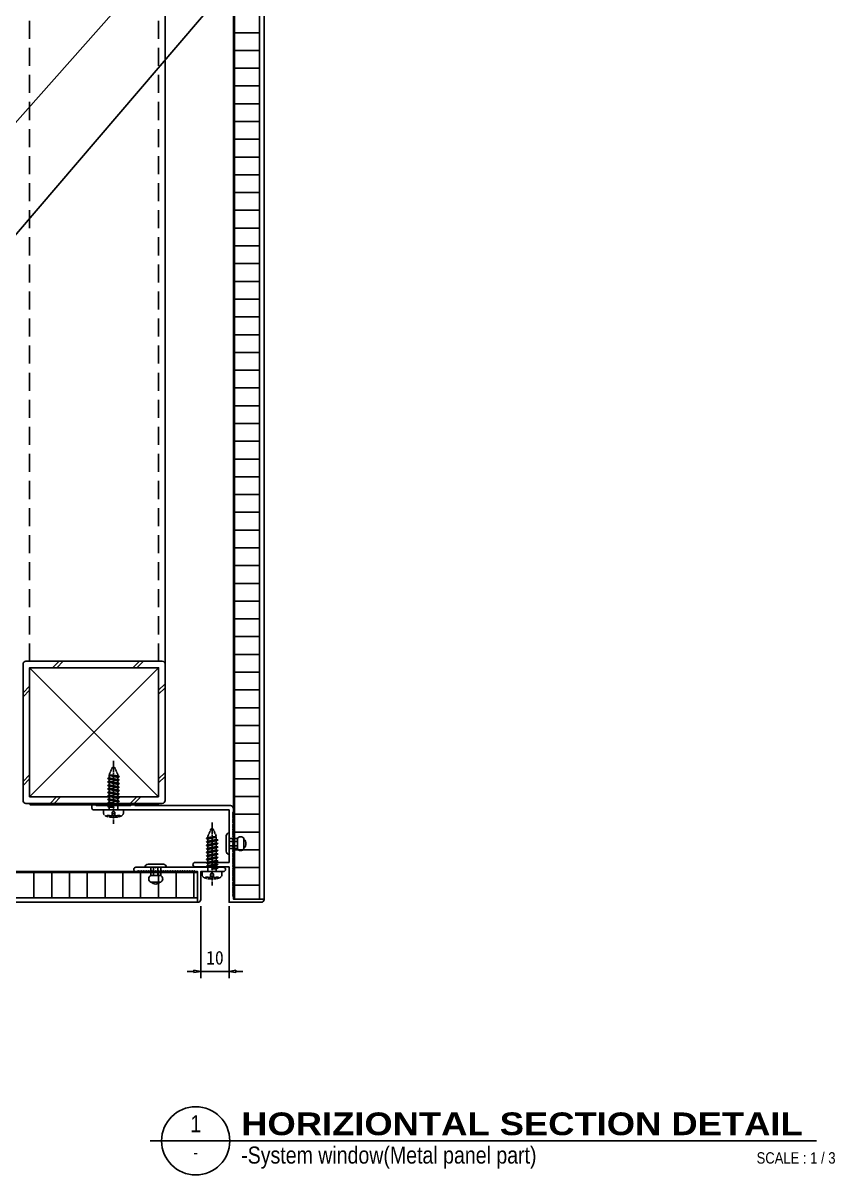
# Model space of a CAD drawing. Header units: millimetres. Extents: x 2352 to 12473, y 635 to 7997.
# Drawn here: x 3793.6 to 4079.3, y 635.4 to 1040.7 of the extents above; entities that cross this region are included whole.
import ezdxf
from ezdxf.enums import TextEntityAlignment as Align

# ---------------------------------------------------------------- set-up
doc = ezdxf.new("R2010")
doc.units = ezdxf.units.MM
for name, pattern in [('CENTER', [2, 1.25, -0.25, 0.25, -0.25]), ('CENTER2', [1.125, 0.75, -0.125, 0.125, -0.125]), ('HIDDEN', [9.525, 6.35, -3.175])]:
    doc.linetypes.add(name, pattern=pattern)
doc.layers.get('Defpoints').update_dxf_attribs({"color": 187})
for name, color, linetype in [('.1 clip', 4, 'Continuous'), ('1', 1, 'Continuous'), ('AA-DWXM-GLAZ', 4, 'Continuous'), ('AA-FLXK-PATT', 9, 'Continuous'), ('AC-DIMS-치수', 4, 'Continuous'), ('AC-SYMB-심벌 타이틀블록', 7, 'Continuous'), ('AC-TEXT-문자', 3, 'Continuous'), ('Bolt', 1, 'Continuous'), ('CEN1', 1, 'CENTER2'), ('DIMENSIONS', 7, 'Continuous'), ('HAT', 5, 'Continuous'), ('HATCH', 8, 'Continuous'), ("ST'L PIPE", 2, 'Continuous'), ('WALL', 3, 'Continuous'), ('Welding', 1, 'Continuous')]:
    doc.layers.add(name, color=color, linetype=linetype)
doc.styles.add('Arial', font='ARIALN.TTF')
doc.styles.add('Arial Black', font='')
doc.styles.add('돋움체', font='')
doc.styles.get('Arial Black').set_extended_font_data('Arial Black')
doc.styles.get('돋움체').set_extended_font_data('DotumChe')
doc.dimstyles.new('Iljin', dxfattribs={"dimscale": 0.8, "dimtxt": 2, "dimasz": 1, "dimexe": 1, "dimexo": 1, "dimgap": 1, "dimtad": 1, "dimdec": 1, "dimdsep": 46, "dimtxsty": '돋움체', "dimblk": 'CLOSEDBLANK', "dimcen": 1, "dimclrd": 8, "dimclre": 8, "dimclrt": 2, "dimadec": 1, "dimazin": 2, "dimtfac": 1, "dimtdec": 1, "dimtix": 1, "dimtmove": 0, "dimatfit": 3, "dimldrblk": 'CLOSEDBLANK', "dimfxl": 1, "dimlwd": -1, "dimlwe": -1, "dimarcsym": 0})
doc.dimstyles.new('Iljin 3', dxfattribs={"dimscale": 2.4, "dimtxt": 2, "dimasz": 1, "dimexe": 1, "dimexo": 1, "dimgap": 1, "dimtad": 1, "dimdec": 1, "dimdsep": 46, "dimtxsty": '돋움체', "dimblk": 'CLOSEDBLANK', "dimcen": 1, "dimclrd": 8, "dimclre": 8, "dimclrt": 2, "dimadec": 1, "dimazin": 2, "dimtfac": 1, "dimtdec": 1, "dimtix": 1, "dimtmove": 0, "dimatfit": 3, "dimldrblk": 'CLOSEDBLANK', "dimfxl": 1, "dimlwd": -1, "dimlwe": -1, "dimarcsym": 0})

# ---------------------------------------------------------------- blocks, each defined once
blk = doc.blocks.new('_ClosedBlank')
at = {"color": 0, "linetype": 'ByBlock', "lineweight": -2}
for p, q in [((-1, 0.17), (0, 0)), ((-1, 0.17), (-1, -0.17)), ((0, 0), (-1, -0.17))]:
    blk.add_line(p, q, dxfattribs=at)
blk = doc.blocks.new('Z$W@#1B9F58AF')
at = {"layer": 'Bolt', "linetype": 'Continuous', "ltscale": 3}
for p, q in [((0, 5.91), (7.5, 5.91)), ((2, 3.01), (5.5, 3.01))]:
    blk.add_line(p, q, dxfattribs=at)
at = {"layer": 'Bolt'}
for p, q in [((6.45, 6.96), (1.05, 6.96)), ((2, 3.01), (2, 5.91)), ((3, 3.01), (3, 5.91)), ((4.5, 3.01), (4.5, 5.91)), ((5.5, 3.01), (5.5, 5.91)), ((5.5, 0.7, 0), (2, 0.7, 0))]:
    blk.add_line(p, q, dxfattribs=at)
for centre, radius, start, end in [((1.05, 5.91), 1.05, 90, 180), ((6.45, 5.91), 1.05, 0, 90), ((2.6, 1.86), 1.3, 117.3471, 242.6529), ((3.75, 2.2, 0), 2.2, 223.0029, 316.9971), ((4.9, 1.86), 1.3, 297.3471, 62.6529)]:
    blk.add_arc(centre, radius, start, end, dxfattribs=at)
blk = doc.blocks.new('A$C1DE33167')
at = {"layer": 'HATCH'}
for p, q in [((-20.45, -13.94), (24.95, 31.46)), ((-20.45, 31.46), (24.95, -13.94))]:
    blk.add_line(p, q, dxfattribs=at)
at = {"layer": "ST'L PIPE", "color": 1}
for p, q in [((-12.33, 31.46), (-10.03, 33.76)), ((-10.91, 31.46), (-8.61, 33.76)), ((15.87, 31.46), (18.17, 33.76)), ((17.29, 31.46), (19.59, 33.76)), ((-22.75, 22.65), (-20.45, 24.95)), ((-22.75, 21.23), (-20.45, 23.53)), ((-22.75, -8.55), (-20.45, -6.25)), ((-22.75, -9.97), (-20.45, -7.67)), ((-13.23, -16.24), (-10.93, -13.94)), ((-11.81, -16.24), (-9.51, -13.94)), ((14.97, -16.24), (17.27, -13.94)), ((16.39, -16.24), (18.69, -13.94))]:
    blk.add_line(p, q, dxfattribs=at)
at = {"layer": "ST'L PIPE"}
blk.add_lwpolyline([(26.25, -16.24), (-21.75, -16.24, -0.414214), (-22.75, -15.24), (-22.75, 32.76, -0.414214), (-21.75, 33.76), (26.25, 33.76, -0.414214), (27.25, 32.76), (27.25, -15.24, -0.414214)], format="xyb", close=True, dxfattribs=at)
blk.add_lwpolyline([(24.95, -13.94), (-20.45, -13.94), (-20.45, 31.46), (24.95, 31.46)], close=True, dxfattribs=at)
at = {"layer": 'Welding'}
for p, q in [((24.95, 23.55), (27.25, 25.85)), ((24.95, 22.13), (27.25, 24.43)), ((24.95, -7.65), (27.25, -5.35)), ((24.95, -9.07), (27.25, -6.77))]:
    blk.add_line(p, q, dxfattribs=at)
blk = doc.blocks.new('A$C1041300C')
at = {"layer": 'CEN1', "linetype": 'CENTER'}
blk.add_line((3.5, 0), (3.5, 22.15), dxfattribs=at)
at = {"layer": 'CEN1'}
for p, q in [((2, 17.38), (3.12, 19.75)), ((2, 16.2), (2, 17.38)), ((2, 17.12), (3.54, 17.12)), ((5, 17.38), (3.88, 19.75)), ((5, 16.82), (5, 17.38)), ((5, 15.58), (5, 16.32)), ((2, 14.97), (2, 15.7)), ((2, 13.74), (2, 14.47)), ((2, 12.5), (2, 13.24)), ((5, 14.35), (5, 15.08)), ((5, 13.12), (5, 13.85)), ((5, 11.88), (5, 12.62)), ((2, 11.27), (2, 12)), ((2, 10.04), (2, 10.77)), ((2, 8.81), (2, 9.54)), ((2, 7.57), (2, 8.31)), ((5, 10.65), (5, 11.38)), ((5, 9.42), (5, 10.15)), ((5, 8.18), (5, 8.92)), ((7, 4.88), (0, 4.88)), ((0, 4.88), (0, 3.88)), ((2, 6.34), (2, 7.07)), ((2, 4.88), (2, 5.84)), ((5, 6.95), (5, 7.68)), ((5, 4.88), (5, 6.45)), ((7, 3.88), (7, 4.88))]:
    blk.add_line(p, q, dxfattribs=at)
at = {"layer": 'CEN1', "linetype": 'Continuous'}
for p, q in [((5.49, 16.52), (2, 17.12)), ((5, 16.32), (2, 16.94)), ((5.48, 16.62), (2.25, 17.12)), ((5, 16.82), (3.54, 17.12)), ((5.48, 16.62), (5, 16.82)), ((5.49, 16.52), (5, 16.32)), ((5.49, 15.28), (1.5, 15.94)), ((5.49, 14.05), (1.5, 14.7)), ((5.49, 12.82), (1.5, 13.47)), ((5.49, 11.58), (1.5, 12.24)), ((1.51, 16), (2, 16.2)), ((1.51, 14.77), (2, 14.97)), ((1.51, 13.54), (2, 13.74)), ((1.51, 12.3), (2, 12.5)), ((1.52, 15.9), (2, 15.7)), ((1.52, 14.66), (2, 14.47)), ((1.52, 13.43), (2, 13.24)), ((1.52, 12.2), (2, 12)), ((5.48, 15.39), (1.56, 16.03)), ((5.48, 14.15), (1.56, 14.8)), ((5.48, 12.92), (1.56, 13.57)), ((5.48, 11.69), (1.56, 12.33)), ((5, 15.58), (2, 16.2)), ((5, 15.08), (2, 15.7)), ((5, 14.35), (2, 14.97)), ((5, 13.85), (2, 14.47)), ((5, 13.12), (2, 13.74)), ((5, 12.62), (2, 13.24)), ((5, 11.88), (2, 12.5)), ((5.48, 15.39), (5, 15.58)), ((5.49, 15.28), (5, 15.08)), ((5.48, 14.15), (5, 14.35)), ((5.49, 14.05), (5, 13.85)), ((5.48, 12.92), (5, 13.12)), ((5.49, 12.82), (5, 12.62)), ((5.49, 10.35), (1.5, 11)), ((5.49, 9.12), (1.5, 9.77)), ((5.49, 7.88), (1.5, 8.54)), ((1.51, 11.07), (2, 11.27)), ((1.51, 9.84), (2, 10.04)), ((1.51, 8.61), (2, 8.81)), ((1.52, 10.97), (2, 10.77)), ((1.52, 9.73), (2, 9.54)), ((1.52, 8.5), (2, 8.31)), ((5.48, 10.46), (1.56, 11.1)), ((5.48, 9.22), (1.56, 9.87)), ((5.48, 7.99), (1.56, 8.63)), ((5, 11.38), (2, 12)), ((5, 10.65), (2, 11.27)), ((5, 10.15), (2, 10.77)), ((5, 9.42), (2, 10.04)), ((5, 8.92), (2, 9.54)), ((5, 8.18), (2, 8.81)), ((5, 7.68), (2, 8.31)), ((5.48, 11.69), (5, 11.88)), ((5.49, 11.58), (5, 11.38)), ((5.48, 10.46), (5, 10.65)), ((5.49, 10.35), (5, 10.15)), ((5.48, 9.22), (5, 9.42)), ((5.49, 9.12), (5, 8.92)), ((5.48, 7.99), (5, 8.18)), ((5.49, 6.65), (1.5, 7.31)), ((3.55, 5.74), (1.5, 6.07)), ((1.51, 7.37), (2, 7.57)), ((1.51, 6.14), (2, 6.34)), ((1.52, 7.27), (2, 7.07)), ((1.52, 6.03), (2, 5.84)), ((5.48, 6.76), (1.56, 7.4)), ((3.57, 5.84), (1.56, 6.17)), ((5, 6.95), (2, 7.57)), ((5, 6.45), (2, 7.07)), ((3.57, 5.84), (2, 6.34)), ((3.55, 5.74), (2, 5.84)), ((5.49, 7.88), (5, 7.68)), ((5.48, 6.76), (5, 6.95)), ((5.49, 6.65), (5, 6.45))]:
    blk.add_line(p, q, dxfattribs=at)
at = {"layer": 'CEN1'}
blk.add_lwpolyline([(0.95, 2.63), (1.18, 2.83), (1.43, 2.93), (1.7, 2.94), (1.97, 2.91), (2.24, 2.84), (2.48, 2.78), (2.69, 2.73), (2.84, 2.73), (2.94, 2.79), (2.99, 2.9), (3.01, 3.06), (3.01, 3.25), (2.99, 3.46), (2.98, 3.66), (2.99, 3.86), (3.03, 4.03), (3.11, 4.17), (3.22, 4.26), (3.35, 4.32), (3.5, 4.34), (3.65, 4.32), (3.78, 4.26), (3.89, 4.17), (3.97, 4.03), (4.01, 3.86), (4.02, 3.66), (4.01, 3.46), (3.99, 3.25), (3.99, 3.06), (4.01, 2.9), (4.06, 2.79), (4.16, 2.73), (4.31, 2.73), (4.52, 2.78), (4.76, 2.84), (5.03, 2.91), (5.3, 2.94), (5.57, 2.93), (5.82, 2.83), (6.05, 2.63)], dxfattribs=at)
at = {"layer": 'CEN1', "linetype": 'Continuous'}
for centre, radius, start, end in [((3.5, 19.48), 0.46, 35.1627, 144.8373), ((5.41, 16.56), 0.0925, 330.0754, 40.1339), ((1.59, 15.96), 0.0925, 150.0754, 220.1339), ((1.59, 14.72), 0.0925, 150.0754, 220.1339), ((1.59, 13.49), 0.0925, 150.0754, 220.1339), ((1.59, 12.26), 0.0925, 150.0754, 220.1339), ((5.41, 15.33), 0.0925, 330.0754, 40.1339), ((5.41, 14.09), 0.0925, 330.0754, 40.1339), ((5.41, 12.86), 0.0925, 330.0754, 40.1339), ((1.59, 11.03), 0.0925, 150.0754, 220.1339), ((1.59, 9.79), 0.0925, 150.0754, 220.1339), ((1.59, 8.56), 0.0925, 150.0754, 220.1339), ((5.41, 11.63), 0.0925, 330.0754, 40.1339), ((5.41, 10.4), 0.0925, 330.0754, 40.1339), ((5.41, 9.16), 0.0925, 330.0754, 40.1339), ((1.59, 7.33), 0.0925, 150.0754, 220.1339), ((1.59, 6.09), 0.0925, 150.0754, 220.1339), ((3.53, 5.79), 0.0602, 290.6851, 49.2729), ((5.41, 7.93), 0.0925, 330.0754, 40.1339), ((5.41, 6.7), 0.0925, 330.0754, 40.1339)]:
    blk.add_arc(centre, radius, start, end, dxfattribs=at)
at = {"layer": 'CEN1'}
for centre, radius, start, end in [((1.3, 3.88), 1.3, 180.0233, 254.4114), ((3.5, 11.64), 9.36, 254.205, 285.795), ((5.7, 3.88), 1.3, 285.5886, 359.9767)]:
    blk.add_arc(centre, radius, start, end, dxfattribs=at)
blk = doc.blocks.new('111')
at = {"color": 8, "linetype": 'HIDDEN'}
blk.add_line((1764.31, -990.89), (1764.31, -1003.67), dxfattribs=at)
at = {"layer": 'WALL', "lineweight": 30, "ltscale": 6, "rotation": 180}
blk.add_blockref('A$C1041300C', (1767.81, -981.51), dxfattribs=at)
blk = doc.blocks.new('*D90')
at = {"layer": 'Defpoints', "color": 0, "transparency": 16777216}
for p in [(3856.15, 732.33), (3866.15, 732.33), (3866.15, 706.97)]:
    blk.add_point(p, dxfattribs=at)
at = {"layer": 'DIMENSIONS', "color": 8, "transparency": 16777216}
for p, q in [((3856.15, 729.93), (3856.15, 704.57)), ((3866.15, 729.93), (3866.15, 704.57)), ((3853.75, 706.97), (3851.35, 706.97)), ((3856.15, 706.97), (3866.15, 706.97)), ((3868.55, 706.97), (3870.95, 706.97))]:
    blk.add_line(p, q, dxfattribs=at)
at = {"layer": 'DIMENSIONS', "color": 8, "transparency": 16777216, "xscale": 2.4, "yscale": 2.4, "zscale": 2.4}
blk.add_blockref('_ClosedBlank', (3856.15, 706.97), dxfattribs=at)
at = {"layer": 'DIMENSIONS', "color": 8, "transparency": 16777216, "xscale": 2.4, "yscale": 2.4, "zscale": 2.4, "rotation": 180}
blk.add_blockref('_ClosedBlank', (3866.15, 706.97), dxfattribs=at)
at = {"layer": 'DIMENSIONS', "color": 2, "transparency": 16777216, "insert": (3861.15, 711.77), "char_height": 4.8, "attachment_point": 5, "style": '돋움체'}
blk.add_mtext('10', dxfattribs=at)

msp = doc.modelspace()

# ---------------------------------------------------------------- hatches: boundary and pattern name
at = {"layer": '1'}
h = msp.add_hatch(dxfattribs=at)
h.set_pattern_fill('ANSI37', color=8, scale=0.3, angle=90)
h.set_pattern_definition([(135, (872.4978, -1051.2045), (-0.6735192, -0.6735192), []), (225, (872.4978, -1051.2045), (0.6735192, -0.6735192), [])])
h.paths.add_polyline_path([(3841.15, 766.13), (3796.15, 766.13), (3796.15, 765.63), (3841.15, 765.63)])

# ---------------------------------------------------------------- linework, layer by layer
at = {"layer": '.1 clip', "color": 3, "ltscale": 0.8}
for points in [[(3818.15, 765.63, 0.414214), (3817.9, 765.38), (3817.9, 764.33, 0.414214), (3818.4, 763.83), (3825.16, 763.83), (3825.46, 764.13), (3825.76, 763.83), (3866.15, 763.83), (3866.15, 752.13), (3866.35, 751.93), (3866.15, 751.73), (3866.15, 745.33), (3854.15, 745.33, 1), (3854.15, 743.83), (3866.15, 743.83)], [(3833.03, 765.33), (3833.03, 765.38, 0.414214), (3832.78, 765.63), (3831.78, 765.63, 0.414214), (3831.53, 765.38), (3831.53, 765.33), (3819.4, 765.33), (3819.4, 765.38, 0.414214), (3819.15, 765.63), (3818.15, 765.63)], [(3867.65, 764.33, 0.414214), (3866.65, 765.33), (3833.03, 765.33)], [(3866.15, 743.83), (3866.15, 731.33), (3877.45, 731.33, 0.414214), (3878.45, 732.33), (3878.45, 732.43), (3867.65, 732.43), (3867.65, 733.23), (3867.35, 733.53), (3867.65, 733.83), (3867.35, 734.13), (3867.65, 734.43), (3867.35, 734.73), (3867.65, 735.03), (3867.35, 735.33), (3867.65, 735.63), (3867.35, 735.93), (3867.65, 736.23), (3867.35, 736.53), (3867.65, 736.83), (3867.35, 737.13), (3867.65, 737.43), (3867.35, 737.73), (3867.65, 738.03), (3867.35, 738.33), (3867.65, 738.63), (3867.35, 738.93), (3867.65, 739.23), (3867.35, 739.53), (3867.65, 739.83), (3867.35, 740.13), (3867.65, 740.43), (3867.35, 740.73), (3867.65, 741.03), (3867.35, 741.33), (3867.65, 741.63), (3867.35, 741.93), (3867.65, 742.23), (3867.35, 742.53), (3867.65, 742.83), (3867.35, 743.13), (3867.65, 743.43), (3867.35, 743.73), (3867.65, 744.03), (3867.35, 744.33), (3867.65, 744.63), (3867.35, 744.93), (3867.65, 745.23), (3867.35, 745.53), (3867.65, 745.83), (3867.35, 746.13), (3867.65, 746.43), (3867.35, 746.73), (3867.65, 747.03), (3867.35, 747.33), (3867.65, 747.63), (3867.35, 747.93), (3867.65, 748.23), (3867.35, 748.53), (3867.65, 748.83), (3867.35, 749.13), (3867.65, 749.43), (3867.35, 749.73), (3867.65, 750.03), (3867.35, 750.33), (3867.65, 750.63), (3867.35, 750.93), (3867.65, 751.23), (3867.35, 751.53), (3867.65, 751.83), (3867.35, 752.13), (3867.65, 752.43), (3867.35, 752.73), (3867.65, 753.03), (3867.35, 753.33), (3867.65, 753.63), (3867.35, 753.93), (3867.65, 754.23), (3867.35, 754.53), (3867.65, 754.83), (3867.35, 755.13), (3867.65, 755.43), (3867.35, 755.73), (3867.65, 756.03), (3867.35, 756.33), (3867.65, 756.63), (3867.35, 756.93), (3867.65, 757.23), (3867.35, 757.53), (3867.65, 757.83), (3867.35, 758.13), (3867.65, 758.43), (3867.35, 758.73), (3867.65, 759.03), (3867.35, 759.33), (3867.65, 759.63), (3867.35, 759.93), (3867.65, 760.23), (3867.35, 760.53), (3867.65, 760.83), (3867.35, 761.13), (3867.65, 761.43), (3867.35, 761.73), (3867.65, 762.03), (3867.35, 762.33), (3867.65, 762.63), (3867.35, 762.93), (3867.65, 763.23), (3867.65, 764.83)]]:
    msp.add_lwpolyline(points, format="xyb", dxfattribs=at)
msp.add_lwpolyline([(3856.15, 732.33), (3856.15, 742.13), (3864.15, 742.13, 1), (3864.15, 743.63), (3840.55, 743.63), (3840.34, 743.43), (3840.15, 743.63), (3833.35, 743.63, 1), (3833.35, 742.13), (3833.85, 742.13), (3834.15, 742.43), (3834.45, 742.13), (3834.75, 742.43), (3835.05, 742.13), (3835.35, 742.43), (3835.65, 742.13), (3835.95, 742.43), (3836.25, 742.13), (3836.55, 742.43), (3836.85, 742.13), (3837.15, 742.43), (3837.45, 742.13), (3837.75, 742.43), (3838.05, 742.13), (3838.35, 742.43), (3838.65, 742.13), (3838.95, 742.43), (3839.25, 742.13), (3839.55, 742.43), (3839.85, 742.13), (3840.15, 742.43), (3840.45, 742.13), (3840.75, 742.43), (3841.05, 742.13), (3841.35, 742.43), (3841.65, 742.13), (3841.95, 742.43), (3842.25, 742.13), (3842.55, 742.43), (3842.85, 742.13), (3843.15, 742.43), (3843.45, 742.13), (3843.75, 742.43), (3844.05, 742.13), (3844.35, 742.43), (3844.65, 742.13), (3844.95, 742.43), (3845.25, 742.13), (3845.55, 742.43), (3845.85, 742.13), (3846.15, 742.43), (3846.45, 742.13), (3846.75, 742.43), (3847.05, 742.13), (3847.35, 742.43), (3847.65, 742.13), (3847.95, 742.43), (3848.25, 742.13), (3848.55, 742.43), (3848.85, 742.13), (3849.15, 742.43), (3849.45, 742.13), (3849.75, 742.43), (3850.05, 742.13), (3850.35, 742.43), (3850.65, 742.13), (3850.95, 742.43), (3851.25, 742.13), (3851.55, 742.43), (3851.85, 742.13), (3852.15, 742.43), (3852.45, 742.13), (3852.75, 742.43), (3853.05, 742.13), (3853.35, 742.43), (3853.65, 742.13), (3853.95, 742.43), (3854.25, 742.13), (3855.05, 742.13), (3855.05, 731.33), (3855.15, 731.33, 0.414214)], format="xyb", close=True, dxfattribs=at)
at = {"color": 8}
msp.add_lwpolyline([(3841.15, 766.13), (3841.15, 765.63), (3796.15, 765.63), (3796.15, 766.13)], close=True, dxfattribs=at)
at = {"layer": 'AA-DWXM-GLAZ'}
for p, q in [((3867.65, 732.43), (3867.65, 1442.35)), ((3352.89, 742.13), (3855.05, 742.13))]:
    msp.add_line(p, q, dxfattribs=at)
for points in [[(3876.85, 732.43), (3876.85, 1442.35)], [(3878.45, 1442.35), (3878.45, 732.43)], [(3352.89, 732.93), (3855.05, 732.93)], [(3855.05, 731.33), (3352.89, 731.33)]]:
    msp.add_lwpolyline(points, dxfattribs=at)
at = {"layer": 'AA-FLXK-PATT'}
for p, q in [((3868, 732.43), (3868, 1442.35)), ((3876.85, 1037.28), (3868, 1037.28)), ((3876.85, 1031.03), (3868, 1031.03)), ((3876.85, 1024.78), (3868, 1024.78)), ((3876.85, 1018.53), (3868, 1018.53)), ((3876.85, 1012.28), (3868, 1012.28)), ((3876.85, 1006.03), (3868, 1006.03)), ((3876.85, 999.78), (3868, 999.78)), ((3876.85, 993.53), (3868, 993.53)), ((3876.85, 987.28), (3868, 987.28)), ((3876.85, 981.03), (3868, 981.03)), ((3876.85, 974.78), (3868, 974.78)), ((3876.85, 968.53), (3868, 968.53)), ((3876.85, 962.28), (3868, 962.28)), ((3876.85, 956.03), (3868, 956.03)), ((3876.85, 949.78), (3868, 949.78)), ((3876.85, 943.53), (3868, 943.53)), ((3876.85, 937.28), (3868, 937.28)), ((3876.85, 931.03), (3868, 931.03)), ((3876.85, 924.78), (3868, 924.78)), ((3876.85, 918.53), (3868, 918.53)), ((3876.85, 912.28), (3868, 912.28)), ((3876.85, 906.03), (3868, 906.03)), ((3876.85, 899.78), (3868, 899.78)), ((3876.85, 893.53), (3868, 893.53)), ((3876.85, 887.28), (3868, 887.28)), ((3876.85, 881.03), (3868, 881.03)), ((3876.85, 874.78), (3868, 874.78)), ((3876.85, 868.53), (3868, 868.53)), ((3876.85, 862.28), (3868, 862.28)), ((3876.85, 856.03), (3868, 856.03)), ((3876.85, 849.78), (3868, 849.78)), ((3876.85, 843.53), (3868, 843.53)), ((3876.85, 837.28), (3868, 837.28)), ((3876.85, 831.03), (3868, 831.03)), ((3876.85, 824.78), (3868, 824.78)), ((3876.85, 818.53), (3868, 818.53)), ((3876.85, 812.28), (3868, 812.28)), ((3876.85, 806.03), (3868, 806.03)), ((3876.85, 799.78), (3868, 799.78)), ((3876.85, 793.53), (3868, 793.53)), ((3876.85, 787.28), (3868, 787.28)), ((3876.85, 781.03), (3868, 781.03)), ((3876.85, 774.78), (3868, 774.78)), ((3876.85, 768.53), (3868, 768.53)), ((3876.85, 762.28), (3868, 762.28)), ((3876.85, 756.03), (3868, 756.03)), ((3876.85, 749.78), (3868, 749.78)), ((3352.89, 741.78), (3855.05, 741.78)), ((3797.5, 732.93), (3797.5, 741.78)), ((3803.75, 732.93), (3803.75, 741.78)), ((3810, 732.93), (3810, 741.78)), ((3816.25, 732.93), (3816.25, 741.78)), ((3822.5, 732.93), (3822.5, 741.78)), ((3828.75, 732.93), (3828.75, 741.78)), ((3835, 732.93), (3835, 741.78)), ((3841.25, 732.93), (3841.25, 741.78)), ((3847.5, 732.93), (3847.5, 741.78)), ((3853.75, 732.93), (3853.75, 741.78)), ((3876.85, 743.53), (3868, 743.53)), ((3876.85, 737.28), (3868, 737.28))]:
    msp.add_line(p, q, dxfattribs=at)
at = {"layer": 'AC-SYMB-심벌 타이틀블록'}
msp.add_line((3838.4, 647.37), (4072.79, 647.37), dxfattribs=at)
msp.add_circle((3854.4, 647.37), 12, dxfattribs=at)
at = {"layer": "ST'L PIPE", "color": 8, "linetype": 'HIDDEN'}
for p, q in [((3795.95, 768.43), (3795.95, 1623.38)), ((3841.35, 768.43), (3841.35, 1623.38))]:
    msp.add_line(p, q, dxfattribs=at)
at = {"layer": "ST'L PIPE"}
msp.add_line((3843.65, 815.13), (3843.65, 1623.38), dxfattribs=at)

# ---------------------------------------------------------------- block references
for name, p in [('A$C1DE33167', (3816.39, 782.37)), ('Z$W@#1B9F58AF', (3836.57, 737.72))]:
    msp.add_blockref(name, p)
at = {"xscale": -1, "rotation": 90}
msp.add_blockref('Z$W@#1B9F58AF', (3872.06, 755.7), dxfattribs=at)
at = {"layer": 'HAT', "rotation": 180}
msp.add_blockref('111', (5589.78, -222.56), dxfattribs=at)
at = {"layer": 'HAT', "xscale": -1, "rotation": 180}
msp.add_blockref('111', (2095.83, -244.26), dxfattribs=at)

# ---------------------------------------------------------------- texts
at = {"layer": 'AC-TEXT-문자', "color": 0}
for s, height, style, p in [('HORIZIONTAL SECTION DETAIL', 8, 'Arial Black', (3870.4, 649.37)), ('-System window(Metal panel part)', 6, 'Arial', (3870.4, 639.37))]:
    msp.add_text(s, height=height, dxfattribs=dict(at, style=style)).set_placement(p)
at = {"layer": 'AC-TEXT-문자', "color": 0, "style": 'Arial'}
for s, height, p in [('1', 6, (3854.4, 653.37)), ('-', 4, (3854.4, 643.37))]:
    msp.add_text(s, height=height, dxfattribs=at).set_placement(p, align=Align.MIDDLE)
msp.add_text('SCALE : 1 / 3', height=4, dxfattribs=at).set_placement((4079.49, 639.37), align=Align.RIGHT)

# ---------------------------------------------------------------- dimensions: what is measured, and where the dimension line sits
at = {"layer": 'DIMENSIONS'}
dim = msp.add_linear_dim(base=(3866.15, 706.97), p1=(3856.15, 732.33), p2=(3866.15, 732.33), dimstyle='Iljin 3', dxfattribs=at)
dim.commit()
dim.dimension.update_dxf_attribs({"geometry": '*D90', "text_midpoint": (3861.15, 711.77)})

# ---------------------------------------------------------------- leaders
at = {"layer": 'AC-DIMS-치수', "color": 8}
for points in [[(3768.8, 1034.03), (3882, 1149.18)], [(3770.65, 982.77), (3879.8, 1105.83)], [(3770.65, 942.33), (3885.77, 1076.97)]]:
    msp.add_leader(points, dimstyle='Iljin', override={"dimscale": 2, "dimasz": 2, "dimgap": 0.5, "dimdec": 2, "dimtdec": 2}, dxfattribs=at)

doc.saveas('drawing.dxf')
